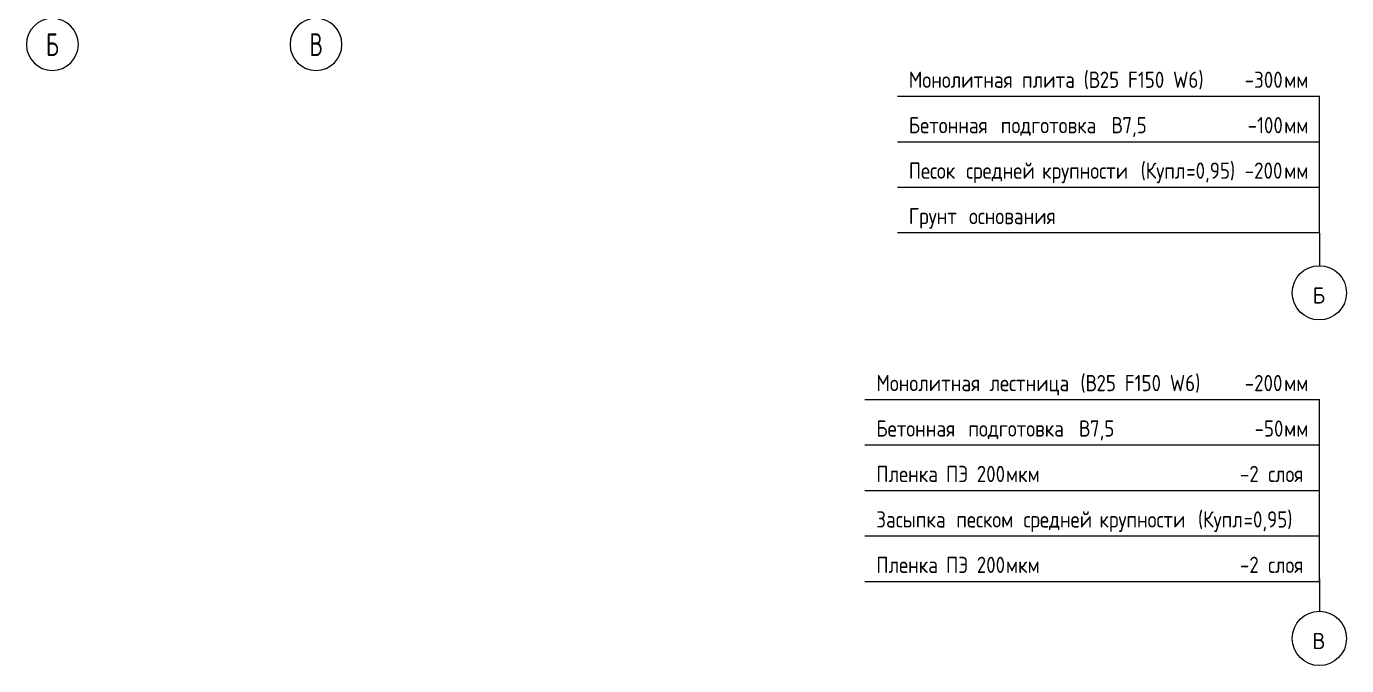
# Model space of a CAD drawing. Header units: millimetres. Extents: x -24739 to 22705, y -5184 to 8174.
# Drawn here: x 11417 to 21584, y -5184 to -261 of the extents above; entities that cross this region are included whole.
import ezdxf

# ---------------------------------------------------------------- set-up
doc = ezdxf.new("R2010")
doc.units = ezdxf.units.MM
doc.layers.add('AA_Vinoska', color=7, linetype='Continuous', lineweight=9)
doc.layers.add('Оси', color=7, linetype='Continuous', lineweight=9)
doc.styles.add('GOST Common_1', font='GOST_Common.ttf', dxfattribs={"height": 125})
doc.styles.add('ISOCPEUR', font='isocpeur.TTF', dxfattribs={"width": 0.85, "height": 125})
doc.styles.add('ISOCPEUR_2', font='isocpeur.TTF', dxfattribs={"width": 0.7, "height": 175})

# ---------------------------------------------------------------- blocks, each defined once
blk = doc.blocks.new('Ось сетки - d_4мм-2765513-КР_СТм1_-3_300_-1этаж')
at = {"layer": 'Оси'}
for start, end in [(360, 180), (360, 180), (180, 360), (180, 360)]:
    blk.add_arc((0, 0), 4, start, end, dxfattribs=at)
blk = doc.blocks.new('010_Флажок - ФПм-3987251-Флаг_Состав')
at = {"layer": 'AA_Vinoska'}
for p, q in [((1799, -799), (5049, -799)), ((5049, -1149), (5049, -799)), ((1799, -1149), (5049, -1149)), ((5049, -1499), (5049, -1149)), ((1799, -1499), (5049, -1499)), ((5049, -1849), (5049, -1499)), ((1799, -1849), (5049, -1849))]:
    blk.add_line(p, q, dxfattribs=at)
blk = doc.blocks.new('010_Флажок - МЛм-3987412-Флаг_Состав')
at = {"layer": 'AA_Vinoska'}
for p, q in [((1549, -3135), (5049, -3135)), ((5049, -3485), (5049, -3135)), ((1549, -3485), (5049, -3485)), ((5049, -3835), (5049, -3485)), ((1549, -3835), (5049, -3835)), ((5049, -4185), (5049, -3835)), ((1549, -4185), (5049, -4185)), ((5049, -4535), (5049, -4185)), ((1549, -4535), (5049, -4535))]:
    blk.add_line(p, q, dxfattribs=at)
blk = doc.blocks.new('010_Флажок только номер _ТиповАннот_ - Узел Б-4007351-Флаг_Состав')
at = {"layer": 'AA_Vinoska'}
blk.add_line((5049, -1854), (5049, -2104), dxfattribs=at)
blk.add_circle((5049, -2313), 209, dxfattribs=at)
blk = doc.blocks.new('010_Флажок только номер _ТиповАннот_ - Узел В-4007333-Флаг_Состав')
at = {"layer": 'AA_Vinoska'}
blk.add_line((5049, -4516), (5049, -4766), dxfattribs=at)
blk.add_circle((5049, -4975), 209, dxfattribs=at)

msp = doc.modelspace()

# ---------------------------------------------------------------- block references
at = {"layer": 'AA_Vinoska'}
for name in ['010_Флажок - ФПм-3987251-Флаг_Состав', '010_Флажок только номер _ТиповАннот_ - Узел Б-4007351-Флаг_Состав', '010_Флажок - МЛм-3987412-Флаг_Состав']:
    msp.add_blockref(name, (16325.7399, 0), dxfattribs=at)
at = {"layer": 'Оси', "xscale": 49.99999999999998, "yscale": 49.99999999999998, "zscale": 49.99999999999998}
for p in [(11617.4459, -400), (13647.4459, -400)]:
    msp.add_blockref('Ось сетки - d_4мм-2765513-КР_СТм1_-3_300_-1этаж', p, dxfattribs=at)

# ---------------------------------------------------------------- texts
at = {"layer": 'AA_Vinoska', "char_height": 125, "attachment_point": 1, "style": 'GOST Common_1'}
for s, insert, width in [('\\fGOST Common|b0|i0|c204|p34|;Б', (21322.3474, -2270.4438), 120.253125), ('\\fGOST Common|b0|i0|c204|p34|;В', (21320.7999, -4932.0051), 124.261562)]:
    msp.add_mtext(s, dxfattribs=dict(at, insert=insert, width=width))
at = {"layer": 'Оси', "char_height": 175, "width": 120.653969, "attachment_point": 1, "style": 'ISOCPEUR_2'}
for s, insert in [('\\fISOCPEUR|b0|i0|c204|p34|;\\W.7;Б', (11567.6806, -313.7698)), ('\\fISOCPEUR|b0|i0|c204|p34|;\\W.7;В', (13597.6806, -313.7698))]:
    msp.add_mtext(s, dxfattribs=dict(at, insert=insert))

# ---------------------------------------------------------------- next in the draw order: texts
at = {"layer": 'AA_Vinoska', "char_height": 125, "attachment_point": 1, "style": 'ISOCPEUR', "bg_fill": 3, "box_fill_scale": 1.25, "bg_fill_color": 256, "bg_fill_true_color": 13158600, "bg_fill_transparency": 0}
for s, insert, width in [('Монолитная', (18212.6856, -609.5075), 977.858328), ('-300', (20799.5528, -609.5075), 367.974562), ('Бетонная', (18212.6856, -959.5075), 780.242359), ('-100', (20822.0778, -959.5075), 340.717187), ('Песок', (18212.6856, -1309.5075), 456.561031), ('Грунт', (18212.6856, -1659.5075), 483.818406), ('Монолитная', (17962.6856, -2945.5638), 977.858328), ('-200', (20799.5528, -2945.5638), 367.974562), ('Бетонная', (17962.6856, -3295.5638), 780.242359), ('-50', (20875.2028, -3295.5638), 275.980922), ('Пленка', (17962.6856, -3645.5638), 572.404875), ('-2 ', (20763.0028, -3645.5638), 262.352234), ('Засыпка', (17962.6856, -3995.5638), 667.805687), ('Пленка', (17962.6856, -4345.5638), 572.404875), ('-2 ', (20763.0028, -4345.5638), 262.352234)]:
    msp.add_mtext(s, dxfattribs=dict(at, insert=insert, width=width))

# ---------------------------------------------------------------- next in the draw order: texts
for s, insert, width in [('\\fISOCPEUR|b0|i0|c204|p34|;\\W.85; ', (19019.4994, -609.5075), 78.364953), ('мм', (21103.1622, -609.5075), 204.430312), ('\\fISOCPEUR|b0|i0|c204|p34|;\\W.85; ', (18856.4499, -959.5075), 78.364953), ('мм', (21103.1976, -959.5075), 204.430312), ('\\fISOCPEUR|b0|i0|c204|p34|;\\W.85; ', (18589.3861, -1309.5075), 78.364953), ('\\fISOCPEUR|b0|i0|c204|p34|;\\W.85; ', (18611.8757, -1659.5075), 78.364953), ('\\fISOCPEUR|b0|i0|c204|p34|;\\W.85; ', (18769.4994, -2945.5638), 78.364953), ('мм', (21103.1622, -2945.5638), 204.430312), ('\\fISOCPEUR|b0|i0|c204|p34|;\\W.85; ', (18606.4499, -3295.5638), 78.364953), ('мм', (21102.9098, -3295.5638), 204.430312), ('\\fISOCPEUR|b0|i0|c204|p34|;\\W.85; ', (18434.9669, -3645.5638), 78.364953), ('слоя', (20979.465, -3645.5638), 354.345875), ('\\fISOCPEUR|b0|i0|c204|p34|;\\W.85; ', (18513.6804, -3995.5638), 78.364953), ('\\fISOCPEUR|b0|i0|c204|p34|;\\W.85; ', (18434.9669, -4345.5638), 78.364953), ('слоя', (20979.465, -4345.5638), 354.345875)]:
    msp.add_mtext(s, dxfattribs=dict(at, insert=insert, width=width))

# ---------------------------------------------------------------- next in the draw order: block references
at = {"layer": 'AA_Vinoska'}
msp.add_blockref('010_Флажок только номер _ТиповАннот_ - Узел В-4007333-Флаг_Состав', (16325.7399, 0), dxfattribs=at)

# ---------------------------------------------------------------- next in the draw order: texts
at = {"layer": 'AA_Vinoska', "char_height": 125, "attachment_point": 1, "style": 'ISOCPEUR', "bg_fill": 3, "box_fill_scale": 1.25, "bg_fill_color": 256, "bg_fill_true_color": 13158600, "bg_fill_transparency": 0}
for s, insert, width in [('плита', (19084.157, -609.5075), 494.039922), ('подготовка', (18921.1075, -959.5075), 954.008125), ('средней', (18654.0437, -1309.5075), 630.326797), ('основания', (18676.5333, -1659.5075), 824.535594), ('лестница', (18834.157, -2945.5638), 766.613672), ('подготовка', (18671.1075, -3295.5638), 954.008125), ('ПЭ', (18499.6244, -3645.5638), 204.430312), ('песком', (18578.338, -3995.5638), 548.554672), ('ПЭ', (18499.6244, -4345.5638), 204.430312)]:
    msp.add_mtext(s, dxfattribs=dict(at, insert=insert, width=width))

# ---------------------------------------------------------------- next in the draw order: texts
for s, insert, width in [(' (', (19491.7807, -609.5075), 129.472531), ('\\fISOCPEUR|b0|i0|c204|p34|;\\W.85; ', (19708.2429, -959.5075), 78.364953), ('\\fISOCPEUR|b0|i0|c204|p34|;\\W.85; ', (19174.1153, -1309.5075), 78.364953), (' (', (19466.6765, -2945.5638), 129.472531), ('\\fISOCPEUR|b0|i0|c204|p34|;\\W.85; ', (19458.2429, -3295.5638), 78.364953), (' 200', (18668.2963, -3645.5638), 354.345875), ('\\fISOCPEUR|b0|i0|c204|p34|;\\W.85; ', (19030.9408, -3995.5638), 78.364953), (' 200', (18668.2963, -4345.5638), 354.345875)]:
    msp.add_mtext(s, dxfattribs=dict(at, insert=insert, width=width))

# ---------------------------------------------------------------- next in the draw order: texts
for s, insert, width in [('\\fISOCPEUR|b0|i0|c204|p34|;\\W.85;В', (19598.6062, -609.5075), 102.215156), ('\\fISOCPEUR|b0|i0|c204|p34|;\\W.85;В', (19772.9005, -959.5075), 102.215156), ('крупности', (19238.7729, -1309.5075), 838.164281), ('\\fISOCPEUR|b0|i0|c204|p34|;\\W.85;В', (19573.502, -2945.5638), 102.215156), ('\\fISOCPEUR|b0|i0|c204|p34|;\\W.85;В', (19522.9005, -3295.5638), 102.215156), ('мкм', (18960.6609, -3645.5638), 296.423953), ('средней', (19095.5984, -3995.5638), 630.326797), ('мкм', (18960.6609, -4345.5638), 296.423953)]:
    msp.add_mtext(s, dxfattribs=dict(at, insert=insert, width=width))

# ---------------------------------------------------------------- next in the draw order: texts
for s, insert, width in [('25 F150 W6)', (19682.9421, -609.5075), 967.636812), ('7,5', (19857.2364, -959.5075), 228.280516), (' (', (19930.3276, -1309.5075), 129.472531), ('25 F150 W6)', (19657.838, -2945.5638), 967.636812), ('7,5', (19607.2364, -3295.5638), 228.280516), ('\\fISOCPEUR|b0|i0|c204|p34|;\\W.85; ', (19615.67, -3995.5638), 78.364953)]:
    msp.add_mtext(s, dxfattribs=dict(at, insert=insert, width=width))

# ---------------------------------------------------------------- next in the draw order: texts
for s, insert, width in [('Купл', (20037.1531, -1309.5075), 378.196078), ('крупности', (19680.3276, -3995.5638), 838.164281)]:
    msp.add_mtext(s, dxfattribs=dict(at, insert=insert, width=width))

# ---------------------------------------------------------------- next in the draw order: texts
for s, insert, width in [('=0,95)', (20349.196, -1309.5075), 463.375375), (' (', (20371.8822, -3995.5638), 129.472531)]:
    msp.add_mtext(s, dxfattribs=dict(at, insert=insert, width=width))

# ---------------------------------------------------------------- next in the draw order: texts
for s, insert, width in [('-200', (20799.5528, -1309.5075), 367.974562), ('Купл', (20478.7078, -3995.5638), 378.196078)]:
    msp.add_mtext(s, dxfattribs=dict(at, insert=insert, width=width))

# ---------------------------------------------------------------- next in the draw order: texts
for s, insert, width in [('мм', (21103.1622, -1309.5075), 204.430312), ('=0,95)', (20790.7507, -3995.5638), 463.375375)]:
    msp.add_mtext(s, dxfattribs=dict(at, insert=insert, width=width))

doc.saveas('drawing.dxf')
